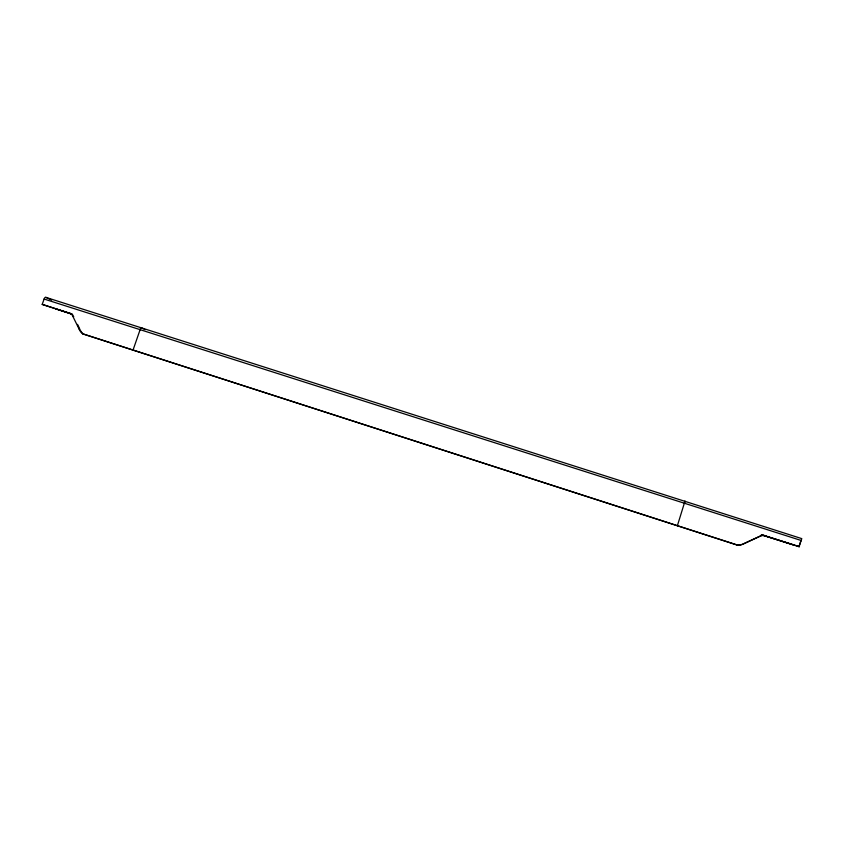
<?xml version="1.0" encoding="UTF-8"?>
<svg xmlns="http://www.w3.org/2000/svg" width="844" height="844" viewBox="0 0 844 844"><rect width="100%" height="100%" fill="white"/><g stroke="black" fill="none" stroke-linecap="round" stroke-linejoin="round"><path stroke-width="1.27" d="M761.341 534.674L799.015 546.68L801.8 538.63L45.829 297.352A2.279 1.097 -72.5 0 0 44.352 298.386L42.2 304.399L71.698 314.01M684.473 503.298L685.022 501.009L677.394 525.664M799.015 546.68L800.903 540.603M133.88 350.46L133.035 350.081L140.347 328.991M42.2 304.399L69.693 313.198A5.507 5.138 -61.2 0 1 72.816 316.278L79.262 329.413A11.383 10.655 -61.1 0 0 82.754 333.855L737.361 545.129A12.976 12.502 22.7 0 0 743.912 543.578L759.537 536.362A6.351 6.098 23.1 0 1 764.833 535.75L799.5 546.68M737.361 545.129L737.709 545.119A13.008 12.533 22.7 0 0 744.271 543.568L759.927 536.33A6.362 6.108 23.1 0 1 765.244 535.718M793.814 545.066L762.28 535.096M44.078 299.029L801.399 540.55M72.436 314.358L55.831 308.936M82.754 333.855L737.709 545.119M79.262 329.413L80.212 329.835M133.035 350.081L133.88 350.46M72.816 316.278L73.766 316.722M69.693 313.198L70.653 313.641A5.497 5.127 -61.2 0 1 73.048 315.371M45.829 297.352L51.653 300.105M145.136 329.656L141.655 327.883A2.31 0.928 -72.5 0 0 140.072 329.645M77.521 324.37L79.674 328.738M83.693 334.266A11.362 10.645 -61.1 0 1 80.707 330.869"/></g></svg>
